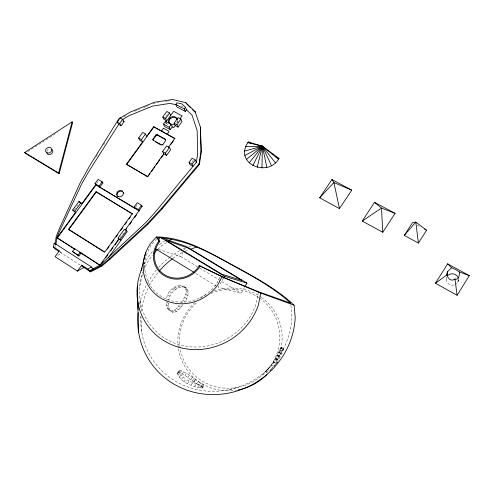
<?xml version="1.0" encoding="UTF-8"?>
<svg xmlns="http://www.w3.org/2000/svg" width="494" height="494" viewBox="0 0 494 494"><rect width="100%" height="100%" fill="white"/><g stroke="black" fill="none" stroke-linecap="round" stroke-linejoin="round"><path stroke-width="0.37" stroke-dasharray="2.47 1.85" d="M181.205 302.686C198.137 279.66 166.342 281.086 166.355 301.247M182.978 300.371L185.133 301.729C187.492 297.901 189.715 292.46 186.788 288.366L182.78 285.773M182.916 304.619C180.211 307.904 177.414 313.085 172.357 312.183C168.361 310.306 168.219 305.076 168.794 301.272M446.138 279.301L446.428 277.017M177.315 373.779L179.087 370.506L180.001 370.278C189.004 373.248 195.568 380.751 203.892 385.048L204.065 385.641L202.466 388.031C193.018 386.895 181.755 383.109 177.315 373.779L179.087 370.506M55.526 246.858L55.742 245.561M457.765 282.426L458.426 278.425M458.37 281.055L458.599 279.672M258.461 291.738L255.948 304.353A60.855 57.162 -32.2 0 1 179.439 344.769A60.855 57.162 -32.2 0 1 143.069 271.99M139.777 286.007L142.692 272.842M143.828 267.723L144.964 262.604M185.015 287.162C177.525 285.748 169.825 292.429 168.967 299.858L166.7 298.425M46.93 151.362L47.257 150.225L49.357 148.824M281.296 347.109L276.158 358.675L278.665 360.256L283.741 348.634L281.296 347.109L272.941 362.917L271.447 364.646M267.273 372.779L265.457 371.624L275.578 359.867L276.158 358.675M276.152 362.59L281.975 351.209L283.741 348.634M219.892 277.319L216.761 283.463A40.286 37.353 -31.8 0 1 161.557 296.622A40.286 37.353 -31.8 0 1 152.115 243.913L157.185 238.318M158.413 249.316L180.711 256.497L182.971 252.527M184.478 249.871L185.231 248.55M223.356 278.19L218.2 287.23L241.103 293.306L244.388 287.57M168.528 303.39L166.268 301.958C166.237 305.206 166.781 309.337 170.158 310.782C174.123 311.56 177.346 308.145 179.285 305.094L181.434 306.453M96.293 156.666L97.905 154.06M103.555 144.952L104.765 142.994M201.7 388.235L203.312 385.82L204.065 385.641M202.466 388.031L202.305 387.42L203.892 385.048M194.568 386.37L196.217 383.906L203.312 385.82M177.463 372.902L178.39 372.649C185.67 374.143 190.307 380.639 196.754 383.715L198.31 381.393M197.612 387.376L199.255 384.931M196.754 383.715L199.341 385.184L200.91 382.85M200.045 388.012L201.676 385.579M202.305 387.42L201.237 386.444L202.812 384.097M187.504 383.535L189.171 381.059L196.217 383.906M190.82 379.682L192.376 377.373M192.252 380.88L193.809 378.565M191.116 385.061L192.777 382.584M193.691 382.078L195.247 379.763M193.883 382.257L195.439 379.942M182.243 374.001L183.824 371.667M181.434 379.398L183.101 376.928L181.026 374.68L178.952 371.358M184.904 375.508L186.473 373.186M184.034 381.85L185.707 379.373L183.101 376.928M187.825 377.447L189.387 375.131M178.39 372.649L180.001 370.278M177.957 375.218L179.612 372.785M180.02 373.026L181.619 370.673M179.365 377.138L181.026 374.68M191.802 162.279L193.098 160.451M120.036 237.873L123.617 232.872M135.677 206.85L137.462 204.368M176.932 123.111L179.149 120.042M164.366 118.782L165.694 116.955M166.138 116.343L167.466 114.515M74.359 209.802L77.953 204.899M96.614 183.453L97.942 181.638M265.457 371.624L269.181 367.289L271.533 368.783L272.398 367.771M275.578 359.867L279.518 355.297M262.666 374.86L266.118 370.877M159.364 244.66L164.354 241.288M166.484 242.548L160.896 246.333A60.855 57.162 -32.2 0 0 158.055 248.945M27.843 151.584L57.279 132.559M123.846 116.911L126.452 115.392M57.73 255.287L61.657 253.2L59.422 250.767M134.535 111.317L139.469 109.322M143.692 107.618L145.81 106.766M146.514 106.482L148.626 105.623M152.856 103.919L154.968 103.067M183.083 248.97L185.238 248.173M188.832 246.846L190.98 246.049M185.046 251.267L189.251 249.711M229.673 389.544L238.83 387.068M157.209 102.721L158.71 102.493M165.434 101.461L166.929 101.227M167.676 101.116L170.671 100.659M180.946 105.938L183.095 106.445M189.171 381.059L185.707 379.373M417.183 225.196L420.548 226.993M165.694 123.253L169.127 125.143M180.711 256.497L199.088 267.699M199.749 268.1L241.103 293.306M195.957 273.59L216.891 286.427M184.54 286.965L186.788 288.366M281.111 347.097L283.562 348.622M180.495 285.378L182.743 286.773M281.006 348.004L283.47 349.542M185.651 288.86L187.85 290.231M280.561 348.011L282.957 349.505M177.828 285.804L180.088 287.212M280.289 349.746L282.772 351.296M186.047 291.33L188.233 292.695M279.592 349.727L281.975 351.209M174.969 287.033L177.235 288.453M279.19 352.222L281.685 353.784M185.707 294.202L187.881 295.56M278.307 352.136L280.672 353.618M173.536 288.014L175.808 289.435M172.11 288.99L174.382 290.416M277.776 355.272L280.283 356.841M184.663 297.283L186.825 298.642M276.788 355.087L279.141 356.563M169.454 291.534L171.727 292.967M275.146 358.378L277.486 359.854M167.701 294.813L169.973 296.246M273.874 361.843L275.127 362.633M273.472 361.799L275.232 362.905M178.674 306.082L180.829 307.447M271.348 364.77L273.102 365.887M176.58 308.478L178.742 309.849M166.435 305.156L168.682 306.589M174.363 310.133L176.537 311.51M267.365 369.407L269.218 370.58M167.182 307.805L169.411 309.225M172.171 310.917L174.357 312.307M266.099 370.877L267.933 372.044M168.454 309.726L172.357 312.183M59.86 252.039L80.053 265.037M199.341 385.184L201.237 386.444M165.78 121.975L166.626 123.766M290.91 305.403L291.954 317.469A76.675 73.087 -33 0 1 212.605 391.328A76.675 73.087 -33 0 1 140.883 316.493M140.16 301L140.537 308.688M140.92 316.376L141.679 331.752M261.394 297.339A52.704 50.833 -34 0 1 275.115 363.652M273.089 366.894A52.704 50.833 -34 0 1 271.817 368.697M237.404 390.038A52.704 50.833 -34 0 1 178.383 348.319M178.285 347.591A52.704 50.833 -34 0 1 196.044 301.519M200.138 298.259A52.704 50.833 -34 0 1 207.165 293.949M214.044 290.997A52.704 50.833 -34 0 1 260.789 296.919M139.512 304.279A79.874 76.144 -33 0 1 146.23 285.458M147.687 282.71A79.874 76.144 -33 0 1 156.746 269.594M158.728 267.334A79.874 76.144 -33 0 1 169.714 257.238M170.313 256.787A79.874 76.144 -33 0 1 179.748 250.637M143.853 264.395A63.393 59.546 -32.2 0 1 153.35 250.582M259.418 298.043A50.691 48.881 -34 0 1 255.923 379.991A50.691 48.881 -34 0 1 180.217 348.795M180.094 348.06A50.691 48.881 -34 0 1 196.97 302.371M211.123 293.467A50.691 48.881 -34 0 1 258.8 297.623M141.364 311.189A76.675 73.087 -33 0 1 148.046 288.403M149.429 285.625A76.675 73.087 -33 0 1 158.241 272.299M172.838 258.461A76.675 73.087 -33 0 1 183.638 251.779M143.606 270.582A60.855 57.162 -32.2 0 1 152.368 255.312M176.976 121.456A4.409 3.835 -25.1 0 1 176.451 122.413M177.537 120.209A4.403 3.835 -25.1 0 1 177.334 122.253M458.562 279.579A6.237 5.7 11.5 0 1 455.511 284.476M454.017 285.013A6.237 5.7 11.5 0 1 447.996 283.395A6.237 5.7 11.5 0 1 446.329 277.832"/><path stroke-width="0.74" d="M261.962 167.904L262.4 146.199L248.297 141.963C233.082 163.156 267.736 178.377 279.042 158.525L262.4 146.199L247.679 142.643M447.113 275.115L447.552 271.743L451.541 267.717L456.116 269.804L459.334 271.972L469.3 275.627L457.111 295.276L435.449 283.241L447.638 263.827L469.3 275.627M55.13 243.95L56.186 236.638L59.916 227.388L80.114 182.978L89.747 165.706L118.844 118.776L130.589 111.94L154.579 102.252L172.548 99.492L185.843 102.647L195.093 111.613L195.42 112.428L192.16 109.267M186.541 109.816L185.343 111.465L176.895 106.902L175.827 104.444L177.025 102.795L182.051 103.981L185.509 107.365L186.541 109.816L192.098 115.25L197.149 130.502L197.662 153.924L196.34 162.273L154.894 212.55L145.767 222.603L100.449 264.846L89.389 270.805L90.13 271.28L101.4 265.451L109.427 258.658L147.44 223.609L161.618 208.264L199.045 163.786L201.002 151.003L200.342 127.137L201.33 151.769L199.372 164.533L162.013 208.943L147.86 224.27L109.909 259.264L101.9 266.044L90.643 271.861L81.955 266.266M59.261 251.65L55.062 248.951L53.506 246.963L54.142 243.054L91.544 267.038L93.094 268.81M159.29 237.731L157.691 237.756L159.828 241.628L158.957 242.597A24.768 22.848 -31.7 0 0 164.724 274.806A24.768 22.848 -31.7 0 0 198.588 266.741L199.193 265.581L221.979 276.794L260.758 293.127L258.387 305.07A63.393 59.546 -32.2 0 1 177.235 346.782A63.393 59.546 -32.2 0 1 141.92 268.526M257.189 167.33L262.4 146.199L245.567 146.687M123.42 192.796L122.778 195.315L120.493 196.853L117.905 196.507M116.998 195.173L117.646 192.666L119.919 191.141L122.5 191.481M141.074 270.619L145.81 252.44M59.132 173.727L58.595 173.017L72.124 121.851L72.63 122.629L59.132 173.727L25.287 153.239L24.7 152.51L72.124 121.851M447.552 271.743L446.823 273.972C447.076 277.961 451.071 282.216 454.949 278.999L456.351 279.203L457.574 278.783L458.537 277.758L459.445 274.238L459.334 271.972M252.835 165.638L262.4 146.199L278.628 159.334M221.979 276.794L218.15 284.309A41.965 38.909 -31.8 0 1 160.636 298.036A41.965 38.909 -31.8 0 1 150.806 243.11L156.388 236.966C181.786 237.015 204.732 250.001 226.511 261.659C249.878 274.664 274.38 286.829 294.115 305.187L295.208 317.574A79.874 76.144 -33 0 1 210.53 394.57A79.874 76.144 -33 0 1 138.153 312.597M200.033 266.093L199.434 267.254A25.799 23.798 -31.7 0 1 164.15 275.658A25.799 23.798 -31.7 0 1 158.142 242.103L159.019 241.14L156.388 236.966M74.829 249.272L57.008 237.775L75.508 212.29L72.667 210.024L78.966 201.429L81.794 203.701L95.725 184.663M57.285 238.089L95.972 185.015L94.99 183.607L98.096 179.365L102.221 181.823L102.943 182.885L99.844 187.133L134.788 208.091L134.133 207.072L137.258 202.719L141.543 205.276L142.179 206.294L125.05 230.229M158.636 239.923L160.149 237.262L186.362 246.562L246.938 283.105L245.117 286.292M223.356 278.19L224.467 276.257L246.938 283.105M117.313 122.092L120.03 117.813L122.759 119.338L124.074 121.709L121.061 125.803L118.659 124.451L117.313 122.092L119.727 123.451L121.061 125.803M118.659 124.451L88.062 172.715L81.683 183.929L59.342 231.816L57.1 237.219L55.847 244.913L54.142 243.054M418.406 243.054L426.594 230.235L415.806 222.084L412.478 222.677L404.296 235.397L418.406 243.054L415.806 222.084L404.296 235.397M382.776 232.279L395.07 213.352L374.514 202.342L362.226 221.053L382.776 232.279L381.51 208.091L374.514 202.342M339.464 208.616L351.734 190.147L331.925 179.544L319.667 197.798L339.464 208.616L333.907 182.558L331.925 179.544M189.035 162.47L191.956 164.113L192.981 166.348L190.073 164.712L189.035 162.47L192.08 158.191L195.334 160.013L196.34 162.273M108.328 257.924L127.193 231.538L126.513 230.568L124.365 229.253L118.029 238.108L118.733 239.059L99.912 265.136L74.65 248.624L72.513 251.57L78.879 256.04L81.016 253.089M101.251 264.129L103.036 261.629M105.722 257.874L107.958 254.75M110.644 251.001L112.879 247.877M115.121 244.746L118.251 240.374M125.853 229.747L126.748 228.494M129.434 224.745L131.67 221.621M134.356 217.866L136.591 214.742M118.733 239.059L120.869 240.38L120.172 239.436L126.513 230.568M132.293 213.63L104.716 252.094L68.543 229.309L95.99 191.734L132.516 213.964L95.99 191.734M107.186 249.297L108.958 246.821M111.625 243.104L113.848 240.004M116.071 236.904L117.85 234.422M120.517 230.704L122.734 227.604M124.957 224.504L126.736 222.022M128.959 218.922L130.293 217.064M139.061 210.654L138.413 209.641L141.543 205.276M162.563 151.547L166.632 145.903L169.485 147.508L170.603 149.799L166.558 155.425L163.718 153.819L162.563 151.547L165.416 153.159L166.558 155.425M53.506 246.963L59.422 250.767L55.112 256.676L77.422 271.126L81.745 265.13L87.827 269.039L89.908 271.385M149.83 173.629L147.583 176.741L163.718 153.819M168.201 147.589L174.814 138.406L153.727 126.692L146.693 136.356L145.471 134.028L142.686 132.46L138.629 138.017L139.882 140.333L142.661 141.902L126.402 164.243L147.583 176.741M151.176 171.758L154.764 166.768M156.11 164.897L159.698 159.914M161.044 158.043L163.736 154.301M170.918 144.328L173.61 140.586M165.416 153.159L169.485 147.508M170.251 129.632L169.139 127.267L171.146 124.488L165.502 121.376L163.489 124.148L164.626 126.526L170.251 129.632L172.252 126.865L171.146 124.488M78.879 256.04L78.083 255.139L80.226 252.175M174.073 123.179L178.081 117.634L180.928 119.184L181.983 121.586L177.988 127.119L175.16 125.569L174.073 123.179L176.914 124.741L177.988 127.119M185.343 111.465L184.311 109.026L185.509 107.365M175.16 125.569L173.66 127.643L172.252 126.865M180.001 118.863L182.138 115.911L173.69 111.323L165.601 122.475M176.914 124.741L180.928 119.184M153.128 140.191L161.55 144.927L162.761 144.625L165.78 140.444L165.576 139.351L157.154 134.646L155.95 134.948L152.936 139.104L153.368 140.654L152.936 139.104M165.595 118.529L169.603 113.009L166.793 111.477L162.785 116.985L163.922 119.387L166.719 120.925L165.595 118.529L162.785 116.985M153.171 139.567L156.184 135.412L157.388 135.109L165.805 139.814L165.576 139.351M142.661 141.902L141.414 139.598L145.471 134.028M126.581 164.539L153.887 127.007L153.727 126.692M99.844 187.133L99.109 186.084L102.221 181.823M104.314 251.996L68.814 229.63L96.237 192.08M74.718 211.296L81.016 202.688M119.727 123.451L122.759 119.338M249.186 162.946L262.4 146.199L275.454 162.872M191.956 164.113L195.334 160.013M276.381 363.423L277.659 361.941M273.892 366.307L275.386 364.578M270.286 370.451L271.2 369.407M223.745 277.511L258.461 291.738L290.713 303.143C271.539 285.73 248.081 273.948 225.579 261.493C205.714 250.439 184.571 239.874 161.575 238.003M319.667 197.798L333.907 182.558L351.734 190.147M246.5 159.445L262.4 146.199L271.428 165.595M435.449 283.241L447.15 274.713M168.973 240.868L171.455 239.189M362.226 221.053L381.51 208.091L395.07 213.352M121.999 119.814L129.027 115.689L152.51 106.117L170.097 103.363L175.907 104.74M77.422 271.126L83.857 267.489L81.745 265.13M87.827 269.039L91.544 267.038M244.95 155.375L262.4 146.199L266.822 167.312M190.659 249.192L196.97 246.864M244.635 151.028L262.4 146.199M223.838 277.356L199.193 265.581M294.115 305.187L260.758 293.127M424.581 229.154L426.594 230.235M248.297 141.963L250.304 143.044M276.368 157.086L279.042 158.525M175.827 104.444L184.311 109.026M163.489 124.148L169.139 127.267M153.887 127.007L174.956 138.715L174.814 138.406M122.987 121.104L124.074 121.709M155.307 141.747L161.137 145.02M138.629 138.017L141.414 139.598M126.402 164.243L147.422 176.457M101.77 182.181L102.943 182.885M140.957 205.566L142.179 206.294M94.99 183.607L99.109 186.084M134.133 207.072L138.413 209.641M95.972 185.015L139.277 210.994M24.7 152.51L58.595 173.017M160.149 237.262L224.467 276.257M159.019 241.14L159.828 241.628M155.406 248.729L194 272.385M80.769 203.077L81.794 203.701M118.029 238.108L120.172 239.436M75.508 212.29L72.667 210.024M57.008 237.775L74.822 249.137M80.022 252.588L99.516 265.019M72.513 251.57L78.083 255.139M186.726 103.993L190.53 107.68M447.638 263.827L451.541 267.717M57.44 236.984L57.718 237.299M90.13 271.28L90.643 271.861M68.543 229.309L68.814 229.63M101.4 265.451L101.9 266.044M109.427 258.658L109.909 259.264M78.966 201.429L79.744 202.447M123.871 193.494L122.049 190.783L119.468 190.443L117.183 191.975L116.535 194.482L118.023 196.692M51.679 149.108L52.864 150.911L52.216 153.183L50.11 154.591L47.782 154.301L46.603 152.492M147.44 223.609L147.86 224.27M161.618 208.264L162.013 208.943M155.95 134.948L156.184 135.412M162.761 144.625L162.989 145.082M157.154 134.646L157.388 135.109M161.563 131.274L163.415 128.193L169.041 131.311L167.182 134.399M169.603 113.009L170.708 115.435M199.045 163.786L199.372 164.533M201.002 151.003L201.33 151.769M185.843 102.647L186.182 103.468M195.093 111.613L200.663 127.934M454.949 278.999L457.111 295.276M137.363 285.946L138.067 309.553M137.74 301.556L138.641 332.443M267.026 374.353A52.704 50.833 -34 0 1 238.127 389.908M159.198 271.15A76.675 73.087 -33 0 1 172.233 258.912M153.832 253.508A60.855 57.162 -32.2 0 1 157.506 249.495M174.734 123.883A4.409 3.835 -25.1 0 1 168.874 122.209A4.409 3.835 -25.1 0 1 171.838 116.806A4.409 3.835 -25.1 0 1 177.179 119.412M169.38 123.296A4.403 3.835 -25.1 0 1 171.498 117.899A4.403 3.835 -25.1 0 1 177.204 119.264M447.91 275.312A6.237 5.7 11.5 0 1 458.327 278.097M51.771 149.435L51.117 151.714L49.005 153.121L46.671 152.831L45.485 151.022L46.146 148.743L48.251 147.342L50.579 147.626L51.771 149.435M241.727 280.351L221.849 274.219L165.793 240.238L188.529 248.247L241.727 280.351"/></g></svg>
